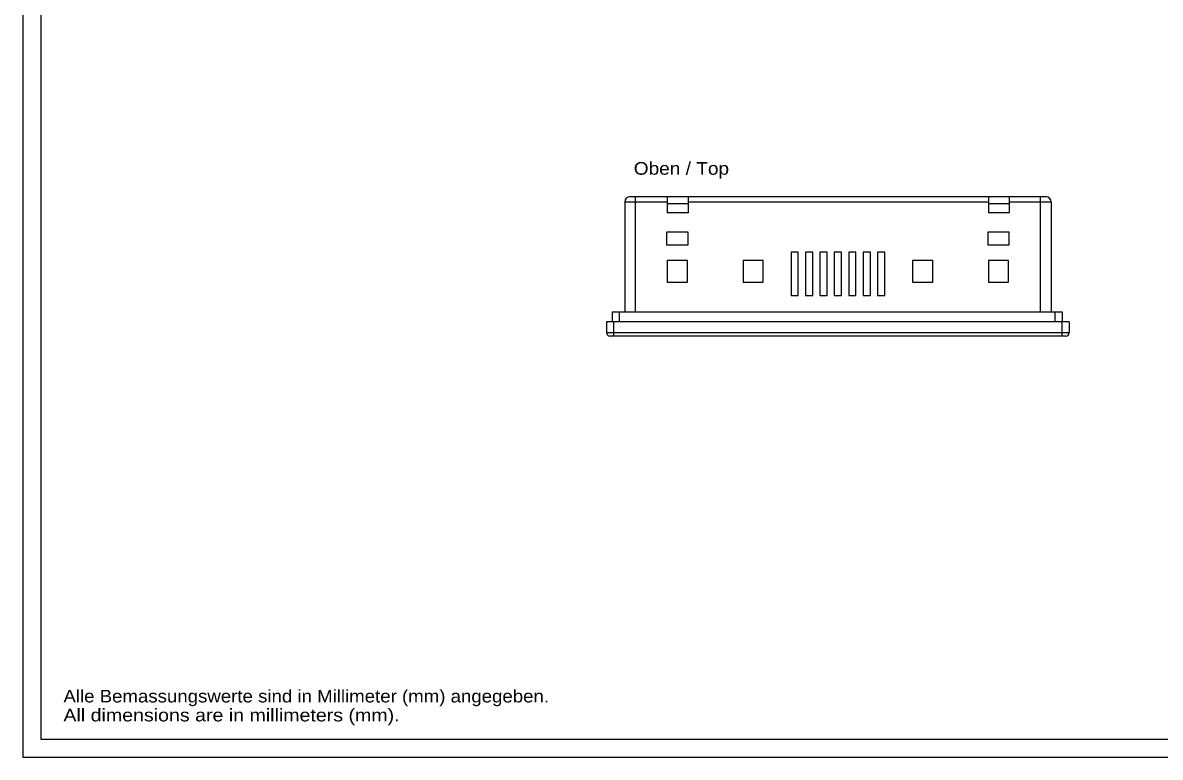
# Model space of a CAD drawing. Extents: x 0 to 594, y 0 to 420.
# Drawn here: x 0 to 315.3, y 0 to 203.6 of the extents above; entities that cross this region are included whole.
import ezdxf
from ezdxf.enums import TextEntityAlignment as Align

# ---------------------------------------------------------------- set-up
doc = ezdxf.new("R2010")
doc.units = 0
doc.header["$LTSCALE"] = 32.67
for name, color, linetype in [('13000_TOP', 7, 'CONTINUOUS'), ('13300_TOP_GERMAN_ENGLISH', 7, 'CONTINUOUS'), ('90000_FRAME', 7, 'CONTINUOUS'), ('91000_TIP', 7, 'CONTINUOUS')]:
    doc.layers.add(name, color=color, linetype=linetype)

msp = doc.modelspace()

# ---------------------------------------------------------------- linework, layer by layer
at = {"layer": '13000_TOP', "color": 7, "linetype": 'CONTINUOUS'}
for p, q in [((168.326, 155.426), (283.526, 155.426)), ((169.826, 123.526), (169.826, 155.426)), ((178.626, 155.426), (178.626, 150.926)), ((184.426, 155.426), (184.426, 150.926)), ((267.626, 155.426), (267.626, 150.926)), ((273.426, 155.426), (273.426, 150.926)), ((282.026, 123.526), (282.026, 155.426)), ((166.826, 153.926), (166.826, 123.526)), ((178.626, 153.926), (166.826, 153.926)), ((184.426, 153.461), (178.626, 153.461)), ((267.626, 153.926), (184.426, 153.926)), ((273.426, 153.461), (267.626, 153.461)), ((285.026, 153.926), (273.426, 153.926)), ((285.026, 153.926), (285.026, 123.526)), ((184.426, 150.926), (178.626, 150.926)), ((273.426, 150.926), (267.626, 150.926)), ((178.426, 145.526), (178.426, 142.026)), ((184.426, 145.526), (178.426, 145.526)), ((184.426, 142.026), (184.426, 145.526)), ((273.426, 145.526), (267.426, 145.526)), ((267.426, 145.526), (267.426, 142.026)), ((273.426, 142.026), (273.426, 145.526)), ((178.426, 142.026), (184.426, 142.026)), ((267.426, 142.026), (273.426, 142.026)), ((212.926, 140.026), (212.926, 128.026)), ((214.926, 140.026), (212.926, 140.026)), ((214.926, 128.026), (214.926, 140.026)), ((216.926, 140.026), (216.926, 128.026)), ((218.926, 140.026), (216.926, 140.026)), ((218.926, 128.026), (218.926, 140.026)), ((220.926, 140.026), (220.926, 128.026)), ((222.926, 140.026), (220.926, 140.026)), ((222.926, 128.026), (222.926, 140.026)), ((224.926, 140.026), (224.926, 128.026)), ((226.926, 140.026), (224.926, 140.026)), ((226.926, 128.026), (226.926, 140.026)), ((228.926, 140.026), (228.926, 128.026)), ((230.926, 140.026), (228.926, 140.026)), ((230.926, 128.026), (230.926, 140.026)), ((232.926, 140.026), (232.926, 128.026)), ((234.926, 140.026), (232.926, 140.026)), ((234.926, 128.026), (234.926, 140.026)), ((236.926, 140.026), (236.926, 128.026)), ((238.926, 140.026), (236.926, 140.026)), ((238.926, 128.026), (238.926, 140.026)), ((178.626, 137.726), (178.626, 131.726)), ((184.226, 137.726), (178.626, 137.726)), ((184.226, 131.726), (184.226, 137.726)), ((199.626, 137.726), (199.626, 131.726)), ((205.226, 137.726), (199.626, 137.726)), ((205.226, 131.726), (205.226, 137.726)), ((252.226, 137.726), (246.626, 137.726)), ((246.626, 137.726), (246.626, 131.726)), ((252.226, 131.726), (252.226, 137.726)), ((273.226, 137.726), (267.626, 137.726)), ((267.626, 137.726), (267.626, 131.726)), ((273.226, 131.726), (273.226, 137.726)), ((178.626, 131.726), (184.226, 131.726)), ((199.626, 131.726), (205.226, 131.726)), ((246.626, 131.726), (252.226, 131.726)), ((267.626, 131.726), (273.226, 131.726)), ((212.926, 128.026), (214.926, 128.026)), ((216.926, 128.026), (218.926, 128.026)), ((220.926, 128.026), (222.926, 128.026)), ((224.926, 128.026), (226.926, 128.026)), ((228.926, 128.026), (230.926, 128.026)), ((232.926, 128.026), (234.926, 128.026)), ((236.926, 128.026), (238.926, 128.026)), ((163.326, 123.526), (163.326, 120.726)), ((163.326, 123.526), (288.026, 123.526)), ((165.326, 123.526), (165.326, 120.726)), ((286.026, 123.526), (286.026, 120.726)), ((288.026, 123.526), (288.026, 120.726)), ((161.826, 120.726), (161.826, 117.726)), ((290.026, 120.726), (161.826, 120.726)), ((163.818, 116.726), (163.818, 120.726)), ((288.034, 116.726), (288.034, 120.726)), ((290.026, 120.726), (290.026, 117.726)), ((161.826, 117.726), (290.026, 117.726)), ((289.026, 116.726), (162.826, 116.726))]:
    msp.add_line(p, q, dxfattribs=at)
for centre, radius, start, end in [((168.326, 153.926), 1.5, 90, 180), ((283.526, 153.926), 1.5, 0, 90), ((162.826, 117.726), 1, 180, 270), ((289.026, 117.726), 1, 270, 360)]:
    msp.add_arc(centre, radius, start, end, dxfattribs=at)
at = {"layer": '90000_FRAME', "color": 7, "linetype": 'CONTINUOUS'}
for p, q in [((0, 420), (0, 0)), ((5, 415), (5, 5)), ((5, 5), (589, 5)), ((0, 0), (594, 0))]:
    msp.add_line(p, q, dxfattribs=at)

# ---------------------------------------------------------------- texts
at = {"layer": '13300_TOP_GERMAN_ENGLISH', "color": 7, "linetype": 'CONTINUOUS'}
msp.add_text('Oben / Top', height=3.5, dxfattribs=at).set_placement((169.339, 161.494), (195.756, 161.494), align=Align.FIT)
at = {"layer": '91000_TIP', "color": 7, "linetype": 'CONTINUOUS'}
for s, p, p2 in [('Alle Bemassungswerte sind in Millimeter (mm) angegeben.', (11.276, 15.19), (145.859, 15.19)), ('All dimensions are in millimeters (mm).', (11.276, 9.94), (104.442, 9.94))]:
    msp.add_text(s, height=3.5, dxfattribs=at).set_placement(p, p2, align=Align.FIT)

doc.saveas('drawing.dxf')
